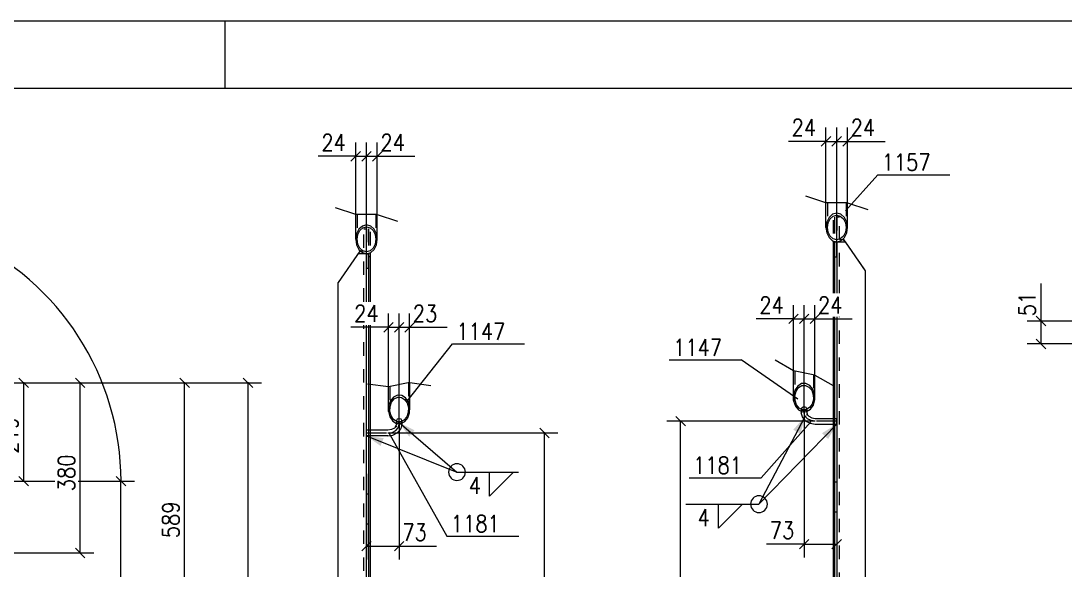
# Model space of a CAD drawing. Header units: millimetres. Extents: x 5 to 846, y 5 to 599.
# Drawn here: x 315.1 to 470.6, y 517.3 to 599 of the extents above; entities that cross this region are included whole.
import ezdxf

# ---------------------------------------------------------------- set-up
doc = ezdxf.new("R2010")
doc.units = ezdxf.units.MM
for name, pattern in [('XKITLINE00', [0]), ('XKITLINE02', [4, 2, -2]), ('XKITLINE03', [6, 3, -1, 1, -1])]:
    doc.linetypes.add(name, pattern=pattern)
for name, color, linetype, lineweight in [('Cota', 4, 'Continuous', 0), ('Marca da peça', 2, 'Continuous', 0), ('Objeto gráfico', 3, 'Continuous', 0), ('Outro tipo de objeto', 7, 'Continuous', 0), ('Peça', 2, 'Continuous', 0), ('Solda', 1, 'Continuous', 0)]:
    doc.layers.add(name, color=color, linetype=linetype, lineweight=lineweight)
doc.styles.add('ROMANS', font='ROMANS__.TTF')
doc.styles.add('SIMPLEX', font='SIMPLEX_.TTF')

# ---------------------------------------------------------------- blocks, each defined once
blk = doc.blocks.new('*A3')
at = {"layer": 'Peça', "color": 7, "linetype": 'XKITLINE02', "lineweight": 0}
for p, q in [((366.16, 557.22), (366.16, 568.06)), ((366.16, 568.06), (366.58, 568.06)), ((366.58, 564.38), (366.58, 568.06)), ((366.16, 564.74), (365.73, 564.74)), ((366.16, 473.18), (366.16, 553.72))]:
    blk.add_line(p, q, dxfattribs=at)
at = {"layer": 'Peça', "color": 4, "linetype": 'XKITLINE00', "lineweight": 0}
for p, q in [((365.58, 564.74), (362.35, 560.08)), ((365.73, 564.74), (365.58, 564.74)), ((365.33, 564.38), (366.58, 564.38)), ((366.58, 557.22), (366.58, 564.38)), ((362.35, 473.18), (362.35, 560.08)), ((366.58, 473.18), (366.58, 553.72)), ((366.58, 473.18), (362.35, 473.18))]:
    blk.add_line(p, q, dxfattribs=at)
blk = doc.blocks.new('*A5')
at = {"layer": 'Peça', "color": 7, "linetype": 'XKITLINE02', "lineweight": 0}
for p, q in [((371.14, 539.73), (371.02, 539.53)), ((371.44, 539.81), (371.14, 539.73)), ((371.74, 539.73), (371.44, 539.81)), ((371.86, 539.53), (371.74, 539.73)), ((366.58, 537.26), (366.58, 538.11)), ((367.13, 538.11), (366.9, 538.11)), ((370.92, 538.59), (371.04, 538.75)), ((371.04, 538.75), (370.93, 538.63)), ((371.02, 539.53), (371.02, 539.15)), ((371.02, 539.53), (371.14, 539.33)), ((371.14, 539.33), (371.44, 539.25)), ((371.44, 539.25), (371.74, 539.33)), ((371.74, 539.33), (371.86, 539.53)), ((371.86, 539.53), (371.86, 539.17)), ((367.13, 537.26), (366.9, 537.26))]:
    blk.add_line(p, q, dxfattribs=at)
at = {"layer": 'Peça', "color": 4, "linetype": 'XKITLINE00', "lineweight": 0}
for p, q in [((366.9, 538.11), (366.58, 538.11)), ((369.77, 538.11), (367.13, 538.11)), ((370.3, 538.19), (369.77, 538.11)), ((370.74, 538.41), (370.3, 538.19)), ((370.93, 538.63), (370.74, 538.41)), ((370.92, 538.59), (371.02, 538.94)), ((371.02, 539.15), (371.02, 538.94)), ((371.59, 538.18), (371.16, 537.7)), ((371.7, 538.34), (371.59, 538.18)), ((371.86, 538.94), (371.7, 538.34)), ((371.86, 539.17), (371.86, 538.94)), ((366.9, 537.26), (366.58, 537.26)), ((369.77, 537.26), (367.13, 537.26)), ((369.77, 537.26), (370.52, 537.38)), ((370.52, 537.38), (371.16, 537.7))]:
    blk.add_line(p, q, dxfattribs=at)
at = {"layer": 'Peça', "color": 7, "linetype": 'XKITLINE03', "lineweight": 0}
for p, q in [((370.41, 537.78), (370.95, 538.05)), ((370.95, 538.05), (371.31, 538.46)), ((371.31, 538.46), (371.44, 538.94)), ((371.44, 538.94), (371.44, 539.53)), ((366.58, 537.69), (369.77, 537.69)), ((369.77, 537.69), (370.41, 537.78))]:
    blk.add_line(p, q, dxfattribs=at)
blk = doc.blocks.new('*A6')
at = {"layer": 'Peça', "color": 4, "linetype": 'XKITLINE00', "lineweight": 0}
for p, q in [((369.85, 540.87), (369.85, 544.55)), ((373.03, 541.53), (373.03, 545.21)), ((370.6, 543.02), (370.14, 542.46)), ((370.31, 542.29), (370.71, 542.77)), ((371.19, 543.31), (370.6, 543.02)), ((370.71, 542.77), (371.22, 543.02)), ((371.82, 543.27), (371.19, 543.31)), ((371.22, 543.02), (371.77, 542.99)), ((371.77, 542.99), (372.26, 542.69)), ((372.39, 542.92), (371.82, 543.27)), ((372.26, 542.69), (372.63, 542.16)), ((372.81, 542.31), (372.39, 542.92)), ((369.87, 541.7), (369.85, 540.87)), ((370.14, 542.46), (369.87, 541.7)), ((370.06, 540.91), (370.08, 541.63)), ((370.08, 541.63), (370.31, 542.29)), ((372.63, 542.16), (372.82, 541.48)), ((372.82, 541.48), (372.79, 540.76)), ((373.03, 541.53), (372.81, 542.31)), ((373, 540.69), (373.03, 541.53)), ((369.85, 540.87), (370.06, 540.09)), ((370.25, 540.24), (370.06, 540.91)), ((370.06, 540.09), (370.49, 539.47)), ((370.62, 539.71), (370.25, 540.24)), ((371.11, 539.4), (370.62, 539.71)), ((372.16, 539.62), (371.65, 539.37)), ((372.56, 540.11), (372.16, 539.62)), ((372.28, 539.38), (372.74, 539.94)), ((372.79, 540.76), (372.56, 540.11)), ((372.74, 539.94), (373, 540.69)), ((370.49, 539.47), (371.06, 539.12)), ((371.06, 539.12), (371.69, 539.09)), ((371.65, 539.37), (371.11, 539.4)), ((371.69, 539.09), (372.28, 539.38))]:
    blk.add_line(p, q, dxfattribs=at)
at = {"layer": 'Peça', "color": 7, "linetype": 'XKITLINE02', "lineweight": 0}
for p, q in [((370.06, 544.59), (370.06, 540.91)), ((372.82, 545.16), (372.82, 541.48))]:
    blk.add_line(p, q, dxfattribs=at)
blk = doc.blocks.new('*A7')
at = {"layer": 'Peça', "color": 4, "linetype": 'XKITLINE00', "lineweight": 0}
for p, q in [((366.58, 524.14), (366.58, 532.32)), ((366.9, 532.32), (366.9, 524.14)), ((366.58, 528.64), (366.9, 528.64)), ((366.9, 524.14), (366.58, 524.14))]:
    blk.add_line(p, q, dxfattribs=at)
blk = doc.blocks.new('*A9')
at = {"layer": 'Peça', "color": 4, "linetype": 'XKITLINE00', "lineweight": 0}
for p, q in [((364.97, 566.51), (364.97, 570.19)), ((368.19, 566.51), (368.19, 570.19)), ((365.44, 568.02), (365.09, 567.32)), ((365.29, 567.21), (365.6, 567.81)), ((365.97, 568.48), (365.44, 568.02)), ((365.6, 567.81), (366.05, 568.21)), ((366.58, 568.64), (365.97, 568.48)), ((366.05, 568.21), (366.58, 568.35)), ((367.2, 568.48), (366.58, 568.64)), ((366.58, 568.35), (367.12, 568.21)), ((367.12, 568.21), (367.57, 567.81)), ((367.72, 568.02), (367.2, 568.48)), ((367.57, 567.81), (367.87, 567.21)), ((368.07, 567.32), (367.72, 568.02)), ((365.09, 567.32), (364.97, 566.51)), ((364.97, 566.51), (365.09, 565.69)), ((365.19, 566.51), (365.29, 567.21)), ((365.29, 565.8), (365.19, 566.51)), ((367.87, 567.21), (367.98, 566.51)), ((367.98, 566.51), (367.87, 565.8)), ((368.19, 566.51), (368.07, 567.32)), ((368.07, 565.69), (368.19, 566.51)), ((365.09, 565.69), (365.44, 565)), ((365.6, 565.2), (365.29, 565.8)), ((365.44, 565), (365.97, 564.54)), ((366.05, 564.8), (365.6, 565.2)), ((365.97, 564.54), (366.58, 564.37)), ((366.58, 564.66), (366.05, 564.8)), ((367.12, 564.8), (366.58, 564.66)), ((366.58, 564.37), (367.2, 564.54)), ((367.57, 565.2), (367.12, 564.8)), ((367.2, 564.54), (367.72, 565)), ((367.87, 565.8), (367.57, 565.2)), ((367.72, 565), (368.07, 565.69))]:
    blk.add_line(p, q, dxfattribs=at)
at = {"layer": 'Peça', "color": 7, "linetype": 'XKITLINE02', "lineweight": 0}
for p, q in [((365.19, 570.19), (365.19, 566.51)), ((367.98, 570.19), (367.98, 566.51))]:
    blk.add_line(p, q, dxfattribs=at)
blk = doc.blocks.new('*A10')
at = {"layer": 'Peça', "color": 7, "linetype": 'XKITLINE02', "lineweight": 0}
for p, q in [((366.58, 568.06), (366.58, 564.37)), ((366.9, 568.06), (366.9, 564.46))]:
    blk.add_line(p, q, dxfattribs=at)
at = {"layer": 'Peça', "color": 4, "linetype": 'XKITLINE00', "lineweight": 0}
for p, q in [((366.58, 564.37), (366.9, 564.37)), ((366.58, 564.37), (366.58, 562.17)), ((366.9, 564.46), (366.9, 562.17)), ((366.9, 562.17), (366.58, 562.17))]:
    blk.add_line(p, q, dxfattribs=at)
blk = doc.blocks.new('*A11')
at = {"layer": 'Peça', "color": 7, "linetype": 'XKITLINE02', "lineweight": 0}
for p, q in [((366.9, 567.61), (366.9, 564.46)), ((367.13, 567.61), (367.13, 564.52))]:
    blk.add_line(p, q, dxfattribs=at)
at = {"layer": 'Peça', "color": 4, "linetype": 'XKITLINE00', "lineweight": 0}
for p, q in [((366.9, 564.46), (366.9, 557.22)), ((367.13, 564.52), (367.13, 557.22)), ((366.9, 563.93), (367.13, 563.93)), ((366.9, 553.72), (366.9, 500.97)), ((367.13, 553.72), (367.13, 500.97)), ((367.13, 500.97), (366.9, 500.97))]:
    blk.add_line(p, q, dxfattribs=at)
blk = doc.blocks.new('*A95')
at = {"layer": 'Peça', "color": 4, "linetype": 'XKITLINE00', "lineweight": 0}
for p, q in [((430.15, 543.28), (430.15, 546.96)), ((433.34, 542.63), (433.34, 546.31)), ((430.79, 544.68), (430.37, 544.07)), ((430.55, 543.92), (430.92, 544.45)), ((431.36, 545.03), (430.79, 544.68)), ((430.92, 544.45), (431.42, 544.75)), ((431.99, 545.06), (431.36, 545.03)), ((431.42, 544.75), (431.96, 544.78)), ((431.96, 544.78), (432.47, 544.53)), ((432.58, 544.78), (431.99, 545.06)), ((432.47, 544.53), (432.87, 544.04)), ((433.04, 544.21), (432.58, 544.78)), ((430.37, 544.07), (430.15, 543.28)), ((430.15, 543.28), (430.18, 542.45)), ((430.37, 543.24), (430.55, 543.92)), ((430.39, 542.52), (430.37, 543.24)), ((432.87, 544.04), (433.1, 543.39)), ((433.31, 543.46), (433.04, 544.21)), ((433.1, 543.39), (433.12, 542.67)), ((433.34, 542.63), (433.31, 543.46)), ((430.18, 542.45), (430.44, 541.7)), ((430.62, 541.87), (430.39, 542.52)), ((430.44, 541.7), (430.91, 541.13)), ((431.02, 541.38), (430.62, 541.87)), ((430.91, 541.13), (431.5, 540.85)), ((431.53, 541.13), (431.02, 541.38)), ((432.07, 541.16), (431.53, 541.13)), ((432.57, 541.46), (432.07, 541.16)), ((432.12, 540.88), (432.69, 541.23)), ((432.93, 541.99), (432.57, 541.46)), ((432.69, 541.23), (433.12, 541.85)), ((433.12, 542.67), (432.93, 541.99)), ((433.12, 541.85), (433.34, 542.63)), ((431.5, 540.85), (432.12, 540.88))]:
    blk.add_line(p, q, dxfattribs=at)
at = {"layer": 'Peça', "color": 7, "linetype": 'XKITLINE02', "lineweight": 0}
for p, q in [((430.37, 546.92), (430.37, 543.24)), ((433.12, 546.35), (433.12, 542.67))]:
    blk.add_line(p, q, dxfattribs=at)
blk = doc.blocks.new('*A96')
at = {"layer": 'Peça', "color": 7, "linetype": 'XKITLINE02', "lineweight": 0}
for p, q in [((436.05, 569.37), (436.05, 566.28)), ((436.28, 569.37), (436.28, 566.22))]:
    blk.add_line(p, q, dxfattribs=at)
at = {"layer": 'Peça', "color": 4, "linetype": 'XKITLINE00', "lineweight": 0}
for p, q in [((436.05, 566.28), (436.05, 558.47)), ((436.28, 566.22), (436.28, 558.47)), ((436.05, 565.69), (436.28, 565.69)), ((436.05, 554.97), (436.05, 502.73)), ((436.28, 554.97), (436.28, 502.73)), ((436.28, 502.73), (436.05, 502.73))]:
    blk.add_line(p, q, dxfattribs=at)
blk = doc.blocks.new('*A98')
at = {"layer": 'Peça', "color": 7, "linetype": 'XKITLINE02', "lineweight": 0}
for p, q in [((437.02, 569.81), (436.6, 569.81)), ((436.6, 569.81), (436.6, 566.13)), ((437.02, 558.47), (437.02, 569.81)), ((437.02, 566.5), (437.45, 566.5)), ((437.6, 566.5), (440.83, 561.83)), ((437.02, 474.94), (437.02, 554.97))]:
    blk.add_line(p, q, dxfattribs=at)
at = {"layer": 'Peça', "color": 4, "linetype": 'XKITLINE00', "lineweight": 0}
for p, q in [((436.6, 566.13), (437.86, 566.13)), ((436.6, 566.13), (436.6, 558.47)), ((437.45, 566.5), (437.6, 566.5)), ((437.86, 566.13), (437.6, 566.5)), ((437.86, 566.13), (440.83, 561.83)), ((440.83, 561.83), (440.83, 474.94)), ((436.6, 554.97), (436.6, 474.94)), ((436.6, 474.94), (440.83, 474.94))]:
    blk.add_line(p, q, dxfattribs=at)
blk = doc.blocks.new('*A99')
at = {"layer": 'Peça', "color": 7, "linetype": 'XKITLINE02', "lineweight": 0}
for p, q in [((431.44, 541.49), (431.32, 541.29)), ((431.32, 541.29), (431.32, 540.93)), ((431.32, 541.29), (431.44, 541.09)), ((431.74, 541.57), (431.44, 541.49)), ((432.04, 541.49), (431.74, 541.57)), ((432.17, 541.29), (432.04, 541.49)), ((432.04, 541.09), (432.17, 541.29)), ((432.17, 541.29), (432.17, 540.91)), ((431.44, 541.09), (431.74, 541.01)), ((431.74, 541.01), (432.04, 541.09)), ((432.15, 540.5), (432.25, 540.39)), ((432.26, 540.34), (432.15, 540.5)), ((436.05, 539.87), (436.28, 539.87)), ((436.6, 539.02), (436.6, 539.87)), ((436.05, 539.02), (436.28, 539.02))]:
    blk.add_line(p, q, dxfattribs=at)
at = {"layer": 'Peça', "color": 7, "linetype": 'XKITLINE03', "lineweight": 0}
for p, q in [((431.74, 540.7), (431.74, 541.29)), ((431.87, 540.22), (431.74, 540.7)), ((432.23, 539.81), (431.87, 540.22)), ((432.77, 539.54), (432.23, 539.81)), ((433.41, 539.44), (432.77, 539.54)), ((436.6, 539.44), (433.41, 539.44))]:
    blk.add_line(p, q, dxfattribs=at)
at = {"layer": 'Peça', "color": 4, "linetype": 'XKITLINE00', "lineweight": 0}
for p, q in [((431.32, 540.93), (431.32, 540.7)), ((431.48, 540.1), (431.32, 540.7)), ((431.59, 539.94), (431.48, 540.1)), ((432.02, 539.46), (431.59, 539.94)), ((432.17, 540.91), (432.17, 540.7)), ((432.17, 540.7), (432.26, 540.34)), ((432.25, 540.39), (432.44, 540.17)), ((432.44, 540.17), (432.89, 539.95)), ((432.89, 539.95), (433.41, 539.87)), ((433.41, 539.87), (436.05, 539.87)), ((436.28, 539.87), (436.6, 539.87)), ((432.02, 539.46), (432.66, 539.14)), ((432.66, 539.14), (433.41, 539.02)), ((433.41, 539.02), (436.05, 539.02)), ((436.28, 539.02), (436.6, 539.02))]:
    blk.add_line(p, q, dxfattribs=at)
blk = doc.blocks.new('*A101')
at = {"layer": 'Peça', "color": 4, "linetype": 'XKITLINE00', "lineweight": 0}
for p, q in [((434.99, 568.27), (434.99, 571.95)), ((438.21, 568.27), (438.21, 571.95)), ((435.46, 569.77), (435.11, 569.08)), ((435.31, 568.97), (435.62, 569.57)), ((435.98, 570.24), (435.46, 569.77)), ((435.62, 569.57), (436.07, 569.97)), ((436.6, 570.4), (435.98, 570.24)), ((436.07, 569.97), (436.6, 570.11)), ((437.22, 570.24), (436.6, 570.4)), ((436.6, 570.11), (437.13, 569.97)), ((437.13, 569.97), (437.59, 569.57)), ((437.74, 569.77), (437.22, 570.24)), ((437.59, 569.57), (437.89, 568.97)), ((438.09, 569.08), (437.74, 569.77)), ((435.11, 569.08), (434.99, 568.27)), ((434.99, 568.27), (435.11, 567.45)), ((435.21, 568.27), (435.31, 568.97)), ((435.31, 567.56), (435.21, 568.27)), ((437.89, 568.97), (437.99, 568.27)), ((437.99, 568.27), (437.89, 567.56)), ((438.21, 568.27), (438.09, 569.08)), ((438.09, 567.45), (438.21, 568.27)), ((435.11, 567.45), (435.46, 566.76)), ((435.62, 566.96), (435.31, 567.56)), ((435.46, 566.76), (435.98, 566.29)), ((436.07, 566.56), (435.62, 566.96)), ((435.98, 566.29), (436.6, 566.13)), ((436.6, 566.42), (436.07, 566.56)), ((437.13, 566.56), (436.6, 566.42)), ((436.6, 566.13), (437.22, 566.29)), ((437.59, 566.96), (437.13, 566.56)), ((437.22, 566.29), (437.74, 566.76)), ((437.89, 567.56), (437.59, 566.96)), ((437.74, 566.76), (438.09, 567.45))]:
    blk.add_line(p, q, dxfattribs=at)
at = {"layer": 'Peça', "color": 7, "linetype": 'XKITLINE02', "lineweight": 0}
for p, q in [((435.21, 571.95), (435.21, 568.27)), ((437.99, 571.95), (437.99, 568.27))]:
    blk.add_line(p, q, dxfattribs=at)
blk = doc.blocks.new('*A102')
at = {"layer": 'Peça', "color": 4, "linetype": 'XKITLINE00', "lineweight": 0}
for p, q in [((436.28, 525.89), (436.28, 534.08)), ((436.6, 534.08), (436.6, 525.89)), ((436.28, 530.4), (436.6, 530.4)), ((436.6, 525.89), (436.28, 525.89))]:
    blk.add_line(p, q, dxfattribs=at)
blk = doc.blocks.new('*A103')
at = {"layer": 'Peça', "color": 7, "linetype": 'XKITLINE02', "lineweight": 0}
for p, q in [((436.28, 569.81), (436.28, 566.22)), ((436.6, 566.13), (436.6, 569.81))]:
    blk.add_line(p, q, dxfattribs=at)
at = {"layer": 'Peça', "color": 4, "linetype": 'XKITLINE00', "lineweight": 0}
for p, q in [((436.28, 566.22), (436.28, 563.92)), ((436.28, 566.13), (436.6, 566.13)), ((436.6, 563.92), (436.6, 566.13)), ((436.28, 563.92), (436.6, 563.92))]:
    blk.add_line(p, q, dxfattribs=at)
blk = doc.blocks.new('*A107')
at = {"layer": 'Objeto gráfico', "color": 7, "linetype": 'XKITLINE00', "lineweight": 0}
for p, q in [((369.85, 544.55), (366.71, 544.95)), ((373.03, 545.18), (369.85, 544.55)), ((373.03, 545.18), (376.17, 544.78))]:
    blk.add_line(p, q, dxfattribs=at)
blk = doc.blocks.new('*A108')
at = {"layer": 'Objeto gráfico', "color": 7, "linetype": 'XKITLINE00', "lineweight": 0}
for p, q in [((364.97, 570.19), (361.97, 571.19)), ((368.19, 570.19), (364.97, 570.19)), ((368.19, 570.19), (371.19, 569.19))]:
    blk.add_line(p, q, dxfattribs=at)
blk = doc.blocks.new('*A141')
at = {"layer": 'Objeto gráfico', "color": 7, "linetype": 'XKITLINE00', "lineweight": 0}
for p, q in [((434.99, 571.95), (431.99, 572.95)), ((438.21, 571.95), (434.99, 571.95)), ((438.21, 571.95), (441.21, 570.95))]:
    blk.add_line(p, q, dxfattribs=at)
blk = doc.blocks.new('*A142')
at = {"layer": 'Objeto gráfico', "color": 7, "linetype": 'XKITLINE00', "lineweight": 0}
for p, q in [((430.15, 546.94), (427.41, 548.5)), ((433.34, 546.31), (430.15, 546.94)), ((433.34, 546.31), (436.08, 544.74))]:
    blk.add_line(p, q, dxfattribs=at)
blk = doc.blocks.new('*A147')
at = {"layer": 'Cota', "color": 7, "linetype": 'XKITLINE00', "lineweight": 0}
for p, q in [((366.58, 564.37), (366.58, 580.91)), ((368.19, 570.19), (368.19, 580.91)), ((367.29, 579.57), (365.87, 578.15)), ((366.58, 578.86), (368.19, 578.86)), ((368.9, 579.57), (367.48, 578.15)), ((368.19, 578.86), (373.78, 578.86)), ((368.19, 578.86), (373.78, 578.86))]:
    blk.add_line(p, q, dxfattribs=at)
at = {"layer": 'Cota', "color": 3}
for p in [(366.58, 578.86), (368.19, 578.86)]:
    blk.add_point(p, dxfattribs=at)
at = {"layer": 'Cota', "color": 3, "style": 'SIMPLEX', "width": 0.85}
blk.add_text('24', height=2.5, dxfattribs=at).set_placement((368.66, 579.66))
blk = doc.blocks.new('*A148')
at = {"layer": 'Cota', "color": 7, "linetype": 'XKITLINE00', "lineweight": 0}
for p, q in [((364.97, 570.19), (364.97, 580.91)), ((366.58, 564.37), (366.58, 580.91)), ((364.97, 578.86), (359.39, 578.86)), ((364.97, 578.86), (359.39, 578.86)), ((365.68, 579.57), (364.26, 578.15)), ((364.97, 578.86), (366.58, 578.86)), ((367.29, 579.57), (365.87, 578.15))]:
    blk.add_line(p, q, dxfattribs=at)
at = {"layer": 'Cota', "color": 3}
for p in [(364.97, 578.86), (366.58, 578.86)]:
    blk.add_point(p, dxfattribs=at)
at = {"layer": 'Cota', "color": 3, "style": 'SIMPLEX', "width": 0.85}
blk.add_text('24', height=2.5, dxfattribs=at).set_placement((359.86, 579.66))
blk = doc.blocks.new('*A149')
at = {"layer": 'Cota', "color": 7, "linetype": 'XKITLINE00', "lineweight": 0}
for p, q in [((371.44, 539.25), (371.44, 518.85)), ((366.58, 531.59), (366.58, 518.85)), ((367.29, 521.56), (365.87, 520.15)), ((372.15, 521.56), (370.73, 520.15)), ((366.58, 520.85), (371.44, 520.85)), ((371.44, 520.85), (377.02, 520.85)), ((371.44, 520.85), (377.02, 520.85))]:
    blk.add_line(p, q, dxfattribs=at)
at = {"layer": 'Cota', "color": 3}
for p in [(366.58, 520.85), (371.44, 520.85)]:
    blk.add_point(p, dxfattribs=at)
at = {"layer": 'Cota', "color": 3, "style": 'SIMPLEX', "width": 0.85}
blk.add_text('73', height=2.5, dxfattribs=at).set_placement((371.91, 521.65))
blk = doc.blocks.new('*A150')
at = {"layer": 'Cota', "color": 7, "linetype": 'XKITLINE00', "lineweight": 0}
for p, q in [((392.38, 538.39), (393.79, 536.98)), ((369.77, 537.69), (395.09, 537.69)), ((393.09, 473.18), (393.09, 537.69)), ((366.58, 473.18), (395.09, 473.18)), ((392.38, 473.89), (393.79, 472.48))]:
    blk.add_line(p, q, dxfattribs=at)
at = {"layer": 'Cota', "color": 3}
for p in [(393.09, 537.69), (393.09, 473.18)]:
    blk.add_point(p, dxfattribs=at)
at = {"layer": 'Cota', "color": 3, "style": 'SIMPLEX', "width": 0.85}
blk.add_text('968', height=2.5, rotation=90.0002, dxfattribs=at).set_placement((392.29, 501.95))
blk = doc.blocks.new('*A151')
at = {"layer": 'Cota', "color": 7, "linetype": 'XKITLINE00', "lineweight": 0}
for p, q in [((371.44, 539.25), (371.44, 555.47)), ((373, 540.69), (373, 555.47)), ((372.15, 554.12), (370.73, 552.71)), ((373.71, 554.12), (372.3, 552.71)), ((371.44, 553.42), (373, 553.42)), ((373, 553.42), (378.59, 553.42)), ((373, 553.42), (378.59, 553.42))]:
    blk.add_line(p, q, dxfattribs=at)
at = {"layer": 'Cota', "color": 3}
for p in [(371.44, 553.42), (373, 553.42)]:
    blk.add_point(p, dxfattribs=at)
at = {"layer": 'Cota', "color": 3, "style": 'SIMPLEX', "width": 0.85}
blk.add_text('23', height=2.5, dxfattribs=at).set_placement((373.47, 554.22))
blk = doc.blocks.new('*A152')
at = {"layer": 'Cota', "color": 7, "linetype": 'XKITLINE00', "lineweight": 0}
for p, q in [((369.85, 540.87), (369.85, 555.47)), ((371.44, 539.25), (371.44, 555.47)), ((370.55, 554.12), (369.14, 552.71)), ((372.15, 554.12), (370.73, 552.71)), ((369.85, 553.42), (364.26, 553.42)), ((369.85, 553.42), (364.26, 553.42)), ((369.85, 553.42), (371.44, 553.42))]:
    blk.add_line(p, q, dxfattribs=at)
at = {"layer": 'Cota', "color": 3}
for p in [(369.85, 553.42), (371.44, 553.42)]:
    blk.add_point(p, dxfattribs=at)
at = {"layer": 'Cota', "color": 3, "style": 'SIMPLEX', "width": 0.85}
blk.add_text('24', height=2.5, dxfattribs=at).set_placement((364.74, 554.22))
blk = doc.blocks.new('*A156')
at = {"layer": 'Solda'}
for points in [[(371.44, 539.25), (373.74, 538.1), (372.93, 537.15)], [(366.58, 537.26), (369.14, 536.92), (368.67, 535.76)]]:
    blk.add_hatch(color=7, dxfattribs=at).paths.add_polyline_path(points, flags=17)
at = {"layer": 'Solda', "color": 7, "linetype": 'XKITLINE00', "lineweight": 0}
for p, q in [((371.44, 539.25), (380.05, 531.87)), ((366.58, 537.26), (380.05, 531.87)), ((380.05, 531.87), (389.19, 531.87))]:
    blk.add_line(p, q, dxfattribs=at)
at = {"layer": 'Solda', "color": 3, "linetype": 'XKITLINE00', "lineweight": 0}
for p, q in [((384.9, 531.87), (388.48, 531.87)), ((388.48, 531.87), (384.9, 528.3)), ((384.9, 528.3), (384.9, 531.87))]:
    blk.add_line(p, q, dxfattribs=at)
for start, end in [(90, 270), (270, 90)]:
    blk.add_arc((380.05, 531.87), 1.25, start, end, dxfattribs=at)
at = {"layer": 'Solda', "color": 3, "style": 'ROMANS', "width": 0.85}
blk.add_text('4', height=2.5, dxfattribs=at).set_placement((381.8, 528.62))
blk = doc.blocks.new('*A157')
at = {"layer": 'Marca da peça', "color": 7, "linetype": 'XKITLINE00', "lineweight": 0}
for p, q in [((369.85, 537.82), (378.54, 522.35)), ((378.54, 522.35), (389.28, 522.35))]:
    blk.add_line(p, q, dxfattribs=at)
at = {"layer": 'Marca da peça', "color": 4, "style": 'ROMANS', "width": 0.85}
blk.add_text('1181', height=2.5, dxfattribs=at).set_placement((379.14, 522.95))
blk = doc.blocks.new('*A158')
at = {"layer": 'Marca da peça', "color": 7, "linetype": 'XKITLINE00', "lineweight": 0}
for p, q in [((372.61, 542.44), (379.36, 550.95)), ((379.36, 550.95), (390.1, 550.95))]:
    blk.add_line(p, q, dxfattribs=at)
at = {"layer": 'Marca da peça', "color": 4, "style": 'ROMANS', "width": 0.85}
blk.add_text('1147', height=2.5, dxfattribs=at).set_placement((379.96, 551.55))
blk = doc.blocks.new('*A168')
at = {"layer": 'Cota', "color": 7, "linetype": 'XKITLINE00', "lineweight": 0}
for p, q in [((285.92, 535.55), (262.87, 562.05)), ((264.29, 561.5), (264.15, 559.5)), ((296.96, 530.52), (320.15, 530.52)), ((323.65, 530.52), (332.02, 530.52)), ((330.73, 529.81), (329.31, 531.23))]:
    blk.add_line(p, q, dxfattribs=at)
blk.add_arc((290.29, 530.52), 39.73, 359.9999, 131.0092, dxfattribs=at)
at = {"layer": 'Cota', "color": 7}
for p in [(264.22, 560.5), (330.02, 530.52)]:
    blk.add_point(p, dxfattribs=at)
at = {"layer": 'Cota', "color": 3, "style": 'SIMPLEX', "width": 0.85}
blk.add_text('229', height=2.5, rotation=-24.4939, dxfattribs=at).set_placement((303.93, 568.84))
blk = doc.blocks.new('*A253')
at = {"layer": 'Cota', "color": 7, "linetype": 'XKITLINE00', "lineweight": 0}
for p, q in [((296.96, 530.52), (320.15, 530.52)), ((323.65, 530.52), (332.01, 530.52)), ((329.3, 531.23), (330.72, 529.81)), ((330.01, 461.28), (330.01, 530.52)), ((329.3, 461.99), (330.72, 460.58)), ((296.96, 461.28), (332.01, 461.28))]:
    blk.add_line(p, q, dxfattribs=at)
at = {"layer": 'Cota', "color": 3}
for p in [(330.01, 530.52), (330.01, 461.28)]:
    blk.add_point(p, dxfattribs=at)
at = {"layer": 'Cota', "color": 3, "style": 'SIMPLEX', "width": 0.85}
blk.add_text('1039', height=2.5, rotation=90.0002, dxfattribs=at).set_placement((329.21, 491.49))
blk = doc.blocks.new('*A255')
at = {"layer": 'Cota', "color": 7, "linetype": 'XKITLINE00', "lineweight": 0}
for p, q in [((314.82, 545.86), (316.23, 544.44)), ((296.96, 545.15), (317.53, 545.15)), ((315.53, 530.52), (315.53, 545.15)), ((296.96, 530.52), (317.53, 530.52)), ((314.82, 531.23), (316.23, 529.81))]:
    blk.add_line(p, q, dxfattribs=at)
at = {"layer": 'Cota', "color": 3}
for p in [(315.53, 545.15), (315.53, 530.52)]:
    blk.add_point(p, dxfattribs=at)
at = {"layer": 'Cota', "color": 3, "style": 'SIMPLEX', "width": 0.85}
blk.add_text('219', height=2.5, rotation=90.0002, dxfattribs=at).set_placement((314.73, 534.59))
blk = doc.blocks.new('*A256')
at = {"layer": 'Cota', "color": 7, "linetype": 'XKITLINE00', "lineweight": 0}
for p, q in [((348.23, 545.86), (349.65, 544.44)), ((296.96, 545.15), (350.94, 545.15)), ((348.94, 461.28), (348.94, 545.15)), ((348.23, 461.99), (349.65, 460.58)), ((296.96, 461.28), (350.94, 461.28))]:
    blk.add_line(p, q, dxfattribs=at)
at = {"layer": 'Cota', "color": 3}
for p in [(348.94, 545.15), (348.94, 461.28)]:
    blk.add_point(p, dxfattribs=at)
at = {"layer": 'Cota', "color": 3, "style": 'SIMPLEX', "width": 0.85}
blk.add_text('1258', height=2.5, rotation=90.0002, dxfattribs=at).set_placement((348.14, 498.81))
blk = doc.blocks.new('*A259')
at = {"layer": 'Cota', "color": 7, "linetype": 'XKITLINE00', "lineweight": 0}
for p, q in [((338.79, 545.86), (340.21, 544.44)), ((296.96, 545.15), (341.5, 545.15)), ((339.5, 505.88), (339.5, 545.15)), ((295.35, 505.88), (341.5, 505.88)), ((338.79, 506.59), (340.21, 505.18))]:
    blk.add_line(p, q, dxfattribs=at)
at = {"layer": 'Cota', "color": 3}
for p in [(339.5, 545.15), (339.5, 505.88)]:
    blk.add_point(p, dxfattribs=at)
at = {"layer": 'Cota', "color": 3, "style": 'SIMPLEX', "width": 0.85}
blk.add_text('589', height=2.5, rotation=90.0002, dxfattribs=at).set_placement((338.7, 522.04))
blk = doc.blocks.new('*A260')
at = {"layer": 'Cota', "color": 7, "linetype": 'XKITLINE00', "lineweight": 0}
for p, q in [((323.24, 545.86), (324.65, 544.44)), ((296.96, 545.15), (325.95, 545.15)), ((323.95, 519.84), (323.95, 545.15)), ((296.96, 519.84), (325.95, 519.84)), ((323.24, 520.55), (324.65, 519.13))]:
    blk.add_line(p, q, dxfattribs=at)
at = {"layer": 'Cota', "color": 3}
for p in [(323.95, 545.15), (323.95, 519.84)]:
    blk.add_point(p, dxfattribs=at)
at = {"layer": 'Cota', "color": 3, "style": 'SIMPLEX', "width": 0.85}
blk.add_text('380', height=2.5, rotation=90.0002, dxfattribs=at).set_placement((323.15, 529.02))
blk = doc.blocks.new('*A340')
at = {"layer": 'Cota', "color": 7, "linetype": 'XKITLINE00', "lineweight": 0}
for p, q in [((467.02, 554.34), (467.02, 559.92)), ((467.02, 554.34), (467.02, 559.92)), ((477.04, 554.34), (464.97, 554.34)), ((466.32, 555.05), (467.73, 553.63)), ((467.02, 550.94), (467.02, 554.34)), ((480, 550.94), (464.97, 550.94)), ((466.32, 551.65), (467.73, 550.23))]:
    blk.add_line(p, q, dxfattribs=at)
at = {"layer": 'Cota', "color": 3}
for p in [(467.02, 554.34), (467.02, 550.94)]:
    blk.add_point(p, dxfattribs=at)
at = {"layer": 'Cota', "color": 3, "style": 'SIMPLEX', "width": 0.85}
blk.add_text('51', height=2.5, rotation=90.0002, dxfattribs=at).set_placement((466.22, 555.04))
blk = doc.blocks.new('*A470')
at = {"layer": 'Cota', "color": 7, "linetype": 'XKITLINE00', "lineweight": 0}
for p, q in [((434.99, 568.27), (434.99, 583.13)), ((436.6, 566.13), (436.6, 583.13)), ((435.7, 581.79), (434.28, 580.38)), ((437.31, 581.79), (435.89, 580.38)), ((434.99, 581.08), (429.41, 581.08)), ((434.99, 581.08), (429.41, 581.08)), ((434.99, 581.08), (436.6, 581.08))]:
    blk.add_line(p, q, dxfattribs=at)
at = {"layer": 'Cota', "color": 3}
for p in [(434.99, 581.08), (436.6, 581.08)]:
    blk.add_point(p, dxfattribs=at)
at = {"layer": 'Cota', "color": 3, "style": 'SIMPLEX', "width": 0.85}
blk.add_text('24', height=2.5, dxfattribs=at).set_placement((429.88, 581.88))
blk = doc.blocks.new('*A471')
at = {"layer": 'Cota', "color": 7, "linetype": 'XKITLINE00', "lineweight": 0}
for p, q in [((436.6, 566.13), (436.6, 583.13)), ((438.21, 568.27), (438.21, 583.13)), ((437.31, 581.79), (435.89, 580.38)), ((438.92, 581.79), (437.5, 580.38)), ((436.6, 581.08), (438.21, 581.08)), ((438.21, 581.08), (443.79, 581.08)), ((438.21, 581.08), (443.79, 581.08))]:
    blk.add_line(p, q, dxfattribs=at)
at = {"layer": 'Cota', "color": 3}
for p in [(436.6, 581.08), (438.21, 581.08)]:
    blk.add_point(p, dxfattribs=at)
at = {"layer": 'Cota', "color": 3, "style": 'SIMPLEX', "width": 0.85}
blk.add_text('24', height=2.5, dxfattribs=at).set_placement((438.68, 581.88))
blk = doc.blocks.new('*A472')
at = {"layer": 'Cota', "color": 7, "linetype": 'XKITLINE00', "lineweight": 0}
for p, q in [((431.74, 541.01), (431.74, 519.15)), ((436.6, 534.5), (436.6, 519.15)), ((431.74, 521.15), (426.16, 521.15)), ((431.74, 521.15), (426.16, 521.15)), ((432.45, 521.86), (431.04, 520.45)), ((431.74, 521.15), (436.6, 521.15)), ((437.31, 521.86), (435.89, 520.45))]:
    blk.add_line(p, q, dxfattribs=at)
at = {"layer": 'Cota', "color": 3}
for p in [(431.74, 521.15), (436.6, 521.15)]:
    blk.add_point(p, dxfattribs=at)
at = {"layer": 'Cota', "color": 3, "style": 'SIMPLEX', "width": 0.85}
blk.add_text('73', height=2.5, dxfattribs=at).set_placement((426.63, 521.95))
blk = doc.blocks.new('*A473')
at = {"layer": 'Cota', "color": 7, "linetype": 'XKITLINE00', "lineweight": 0}
for p, q in [((430.18, 542.53), (430.18, 556.72)), ((431.74, 541.01), (431.74, 556.72)), ((430.88, 555.37), (429.47, 553.96)), ((432.45, 555.37), (431.04, 553.96)), ((430.18, 554.67), (424.59, 554.67)), ((430.18, 554.67), (424.59, 554.67)), ((430.18, 554.67), (431.74, 554.67))]:
    blk.add_line(p, q, dxfattribs=at)
at = {"layer": 'Cota', "color": 3}
for p in [(430.18, 554.67), (431.74, 554.67)]:
    blk.add_point(p, dxfattribs=at)
at = {"layer": 'Cota', "color": 3, "style": 'SIMPLEX', "width": 0.85}
blk.add_text('24', height=2.5, dxfattribs=at).set_placement((425.07, 555.47))
blk = doc.blocks.new('*A474')
at = {"layer": 'Cota', "color": 7, "linetype": 'XKITLINE00', "lineweight": 0}
for p, q in [((431.74, 541.01), (431.74, 556.72)), ((433.34, 542.63), (433.34, 556.72)), ((432.45, 555.37), (431.04, 553.96)), ((434.04, 555.37), (432.63, 553.96)), ((431.74, 554.67), (433.34, 554.67)), ((433.34, 554.67), (438.92, 554.67)), ((433.34, 554.67), (438.92, 554.67))]:
    blk.add_line(p, q, dxfattribs=at)
at = {"layer": 'Cota', "color": 3}
for p in [(431.74, 554.67), (433.34, 554.67)]:
    blk.add_point(p, dxfattribs=at)
at = {"layer": 'Cota', "color": 3, "style": 'SIMPLEX', "width": 0.85}
blk.add_text('24', height=2.5, dxfattribs=at).set_placement((433.81, 555.47))
blk = doc.blocks.new('*A475')
at = {"layer": 'Cota', "color": 7, "linetype": 'XKITLINE00', "lineweight": 0}
for p, q in [((412.65, 540.15), (414.06, 538.74)), ((433.41, 539.44), (411.3, 539.44)), ((413.35, 474.94), (413.35, 539.44)), ((436.6, 474.94), (411.3, 474.94)), ((412.65, 475.65), (414.06, 474.23))]:
    blk.add_line(p, q, dxfattribs=at)
at = {"layer": 'Cota', "color": 3}
for p in [(413.35, 539.44), (413.35, 474.94)]:
    blk.add_point(p, dxfattribs=at)
at = {"layer": 'Cota', "color": 3, "style": 'SIMPLEX', "width": 0.85}
blk.add_text('968', height=2.5, rotation=90.0002, dxfattribs=at).set_placement((412.55, 503.71))
blk = doc.blocks.new('*A478')
at = {"layer": 'Solda'}
for points in [[(431.83, 540.09), (431.23, 537.58), (430.12, 538.16)], [(436.6, 539.02), (435.31, 536.79), (434.41, 537.66)]]:
    blk.add_hatch(color=7, dxfattribs=at).paths.add_polyline_path(points, flags=17)
at = {"layer": 'Solda', "color": 7, "linetype": 'XKITLINE00', "lineweight": 0}
for p in [(431.83, 540.09), (436.6, 539.02), (414.14, 527.1)]:
    blk.add_line(p, (425.02, 527.1), dxfattribs=at)
at = {"layer": 'Solda', "color": 3, "linetype": 'XKITLINE00', "lineweight": 0}
for p, q in [((418.99, 527.1), (422.56, 527.1)), ((422.56, 527.1), (418.99, 523.53)), ((418.99, 523.53), (418.99, 527.1))]:
    blk.add_line(p, q, dxfattribs=at)
for start, end in [(90, 270), (270, 90)]:
    blk.add_arc((425.02, 527.1), 1.25, start, end, dxfattribs=at)
at = {"layer": 'Solda', "color": 3, "style": 'ROMANS', "width": 0.85}
blk.add_text('4', height=2.5, dxfattribs=at).set_placement((415.89, 523.85))
blk = doc.blocks.new('*A479')
at = {"layer": 'Marca da peça', "color": 7, "linetype": 'XKITLINE00', "lineweight": 0}
for p in [(411.64, 548.55), (430.83, 542.72)]:
    blk.add_line(p, (422.38, 548.55), dxfattribs=at)
at = {"layer": 'Marca da peça', "color": 4, "style": 'ROMANS', "width": 0.85}
blk.add_text('1147', height=2.5, dxfattribs=at).set_placement((412.24, 549.15))
blk = doc.blocks.new('*A481')
at = {"layer": 'Marca da peça', "color": 7, "linetype": 'XKITLINE00', "lineweight": 0}
for p in [(432.76, 539.33), (414.61, 531.03)]:
    blk.add_line(p, (425.35, 531.03), dxfattribs=at)
at = {"layer": 'Marca da peça', "color": 4, "style": 'ROMANS', "width": 0.85}
blk.add_text('1181', height=2.5, dxfattribs=at).set_placement((415.21, 531.63))
blk = doc.blocks.new('*A482')
at = {"layer": 'Marca da peça', "color": 7, "linetype": 'XKITLINE00', "lineweight": 0}
for p, q in [((437.9, 570.74), (442.7, 576.12)), ((442.7, 576.12), (453.44, 576.12))]:
    blk.add_line(p, q, dxfattribs=at)
at = {"layer": 'Marca da peça', "color": 4, "style": 'ROMANS', "width": 0.85}
blk.add_text('1157', height=2.5, dxfattribs=at).set_placement((443.3, 576.72))

msp = doc.modelspace()

# ---------------------------------------------------------------- linework, layer by layer
at = {"layer": 'Outro tipo de objeto', "color": 7, "linetype": 'XKITLINE00', "lineweight": 0}
msp.add_line((5, 599), (846, 599), dxfattribs=at)
at = {"layer": 'Outro tipo de objeto', "color": 2, "linetype": 'XKITLINE00', "lineweight": 0}
msp.add_line((345.5, 599), (345.5, 589), dxfattribs=at)
at = {"layer": 'Outro tipo de objeto', "color": 6, "linetype": 'XKITLINE00', "lineweight": 0}
msp.add_line((30, 589), (836, 589), dxfattribs=at)

# ---------------------------------------------------------------- block references
at = {"lineweight": 0}
for name in ['*A470', '*A471', '*A148', '*A147', '*A482', '*A168', '*A101', '*A9', '*A96', '*A103', '*A98', '*A3', '*A10', '*A11', '*A340', '*A152', '*A151', '*A473', '*A474', '*A158', '*A479', '*A259', '*A255', '*A256', '*A260', '*A95', '*A6', '*A99', '*A5', '*A475', '*A478', '*A472', '*A149', '*A156', '*A150', '*A481', '*A157', '*A102', '*A7', '*A253']:
    msp.add_blockref(name, (0, 0), dxfattribs=at)
at = {"layer": 'Objeto gráfico', "lineweight": 0}
for name in ['*A141', '*A108', '*A142', '*A107']:
    msp.add_blockref(name, (0, 0), dxfattribs=at)

doc.saveas('drawing.dxf')
